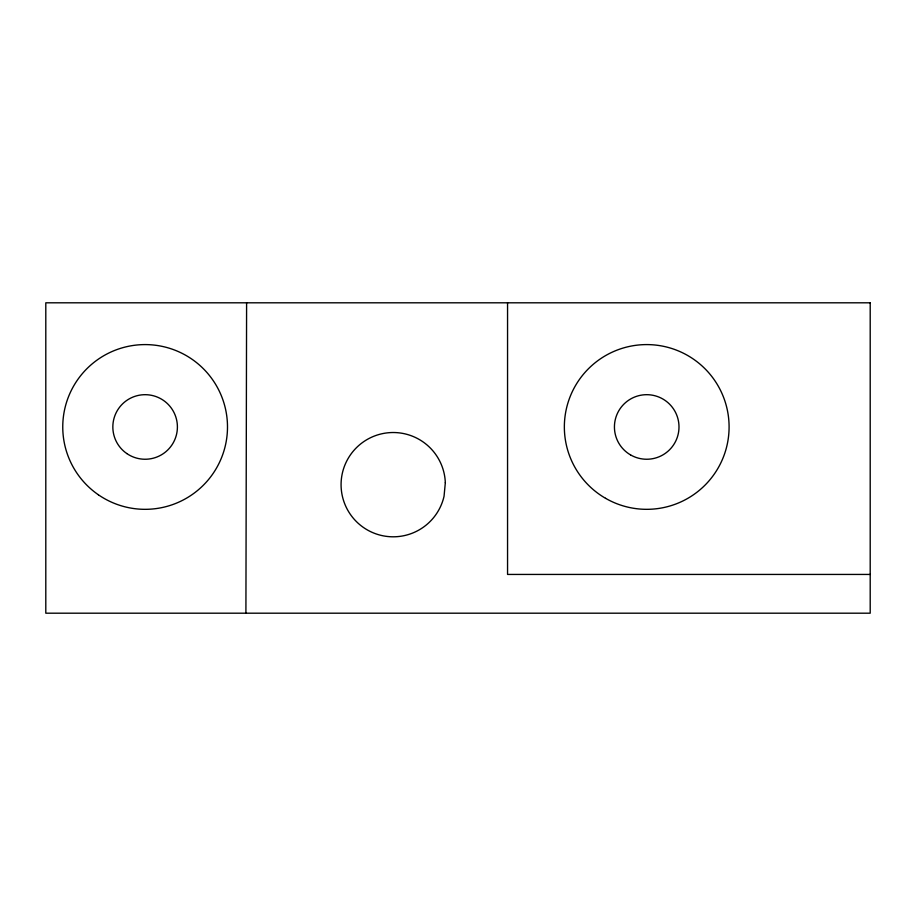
<?xml version="1.0" encoding="UTF-8"?>
<svg xmlns="http://www.w3.org/2000/svg" width="916" height="916" viewBox="0 0 916 916"><rect width="100%" height="100%" fill="white"/><g stroke="black" fill="none" stroke-linecap="round" stroke-linejoin="round"><path stroke-width="1.37" d="M245.912 613.193L246.599 302.807M870.2 574.435L507.556 574.435L507.556 302.807M445.325 482.709L444.054 496.254A52.143 52.143 0 0 1 361.225 525.841A52.143 52.143 0 0 1 369.411 438.272A52.143 52.143 0 0 1 445.325 482.709M870.2 302.807L45.8 302.807L45.8 613.193L870.2 613.193L870.2 302.807M126.82 453.557A32.278 32.278 0 0 0 177.303 429.512A32.278 32.278 0 0 0 131.251 397.819A32.278 32.278 0 0 0 126.82 453.557M630.574 454.92A32.278 32.278 0 0 0 678.996 426.959A32.278 32.278 0 0 0 630.574 399.01A32.278 32.278 0 0 0 630.574 454.92M605.533 498.293A82.371 82.371 0 0 0 729.09 426.959A82.371 82.371 0 0 0 605.533 355.626A82.371 82.371 0 0 0 605.533 498.293M98.424 494.812A82.371 82.371 0 0 0 227.237 433.474A82.371 82.371 0 0 0 109.714 352.591A82.371 82.371 0 0 0 98.424 494.812"/></g></svg>
